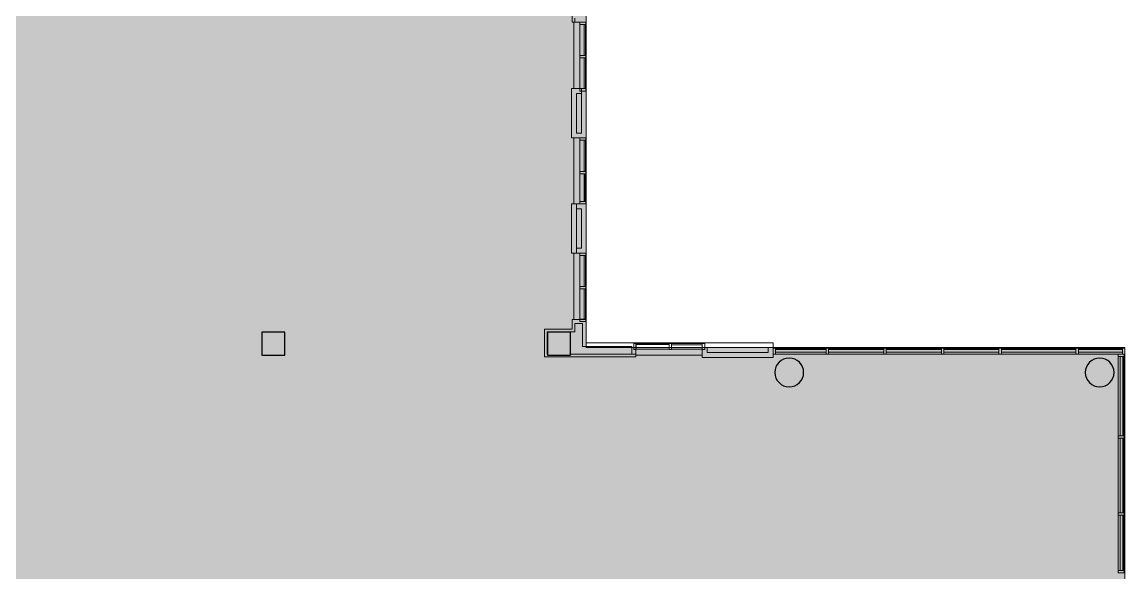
# Model space of a CAD drawing. Header units: inches. Extents: x 45807 to 48637, y -37659 to -35436.
# Drawn here: x 47488 to 48637, y -36668 to -36094 of the extents above; entities that cross this region are included whole.
import ezdxf

# ---------------------------------------------------------------- set-up
doc = ezdxf.new("R2010")
doc.units = ezdxf.units.IN
doc.header["$MEASUREMENT"] = 0
for name, color, linetype, lineweight in [('A-DETL-GENF', 92, 'Continuous', 9), ('A-DETL-THIN', 151, 'Continuous', 9), ('A-GLAZ-CURT', 52, 'Continuous', 9), ('A-GLAZ-CWMG', 51, 'Continuous', 9), ('A-WALL', 113, 'Continuous', 9), ('I-WALL', 2, 'Continuous', 9), ('S-COLS', 52, 'Continuous', 9)]:
    doc.layers.add(name, color=color, linetype=linetype, lineweight=lineweight)

# ---------------------------------------------------------------- blocks, each defined once
blk = doc.blocks.new('Concrete-Rectangular-Column - 24 x 24-V12-FIRST FLOOR DEMOLITION')
at = {"layer": 'S-COLS', "lineweight": 30}
for p, q in [((12, 12), (-12, 12)), ((-12, 12), (-12, -12)), ((12, -12), (12, 12)), ((-12, -12), (12, -12))]:
    blk.add_line(p, q, dxfattribs=at)
blk = doc.blocks.new('Concrete-Round-Column - 30_-4805940-FIRST FLOOR DEMOLITION')
at = {"layer": 'S-COLS', "lineweight": 30}
for start, end in [(360, 180), (180, 360)]:
    blk.add_arc((0, 0), 15, start, end, dxfattribs=at)
blk = doc.blocks.new('System Panel - Glazed-4830200-FIRST FLOOR DEMOLITION')
at = {"layer": 'A-GLAZ-CURT', "lineweight": 13}
for p, q in [((16, -0.7), (-16, -0.7)), ((-16, -0.7), (-16, -1.8)), ((-16, -1.8), (16, -1.8)), ((16, -1.8), (16, -0.7))]:
    blk.add_line(p, q, dxfattribs=at)
blk = doc.blocks.new('Rectangular Mullion - 2_5_ x 5_ rectangular 2-4830198-FIRST FLOOR DEMOLITION')
at = {"layer": 'A-GLAZ-CWMG'}
for p, q in [((46011.8, -35437.5), (46043.8, -35437.5)), ((46011.8, -35443.7), (46043.8, -35443.7))]:
    blk.add_line(p, q, dxfattribs=at)
blk = doc.blocks.new('Rectangular Mullion - 2_5_ x 5_ rectangular 2-V19-FIRST FLOOR DEMOLITION')
at = {"layer": 'A-GLAZ-CWMG', "lineweight": 20}
for p, q in [((-2.5, 2.125), (0, 2.125)), ((-2.5, -4.125), (-2.5, 2.125)), ((0, 2.125), (0, -4.125)), ((0, -4.125), (-2.5, -4.125))]:
    blk.add_line(p, q, dxfattribs=at)
blk = doc.blocks.new('Rectangular Mullion - 2_5_ x 5_ rectangular 2-V20-FIRST FLOOR DEMOLITION')
at = {"layer": 'A-GLAZ-CWMG', "lineweight": 20}
for p, q in [((0, 2.125), (-2.5, 2.125)), ((-2.5, 2.125), (-2.5, -4.125)), ((0, -4.125), (0, 2.125)), ((-2.5, -4.125), (0, -4.125))]:
    blk.add_line(p, q, dxfattribs=at)
blk = doc.blocks.new('System Panel - Glazed-4831179-FIRST FLOOR DEMOLITION')
at = {"layer": 'A-GLAZ-CURT', "lineweight": 13}
for p, q in [((16.2, -0.7), (-16.2, -0.7)), ((-16.2, -0.7), (-16.2, -1.8)), ((-16.2, -1.8), (16.2, -1.8)), ((16.2, -1.8), (16.2, -0.7))]:
    blk.add_line(p, q, dxfattribs=at)
blk = doc.blocks.new('Rectangular Mullion - 2_5_ x 5_ rectangular 2-4831178-FIRST FLOOR DEMOLITION')
at = {"layer": 'A-GLAZ-CWMG'}
for p, q in [((48068.6, -35617), (48068.6, -35649.3)), ((48074.8, -35617), (48074.8, -35649.3))]:
    blk.add_line(p, q, dxfattribs=at)
blk = doc.blocks.new('Rectangular Mullion - 2_5_ x 5_ rectangular 2-V21-FIRST FLOOR DEMOLITION')
at = {"layer": 'A-GLAZ-CWMG', "lineweight": 20}
for p, q in [((-2.25, 2.125), (0.25, 2.125)), ((-2.25, -4.125), (-2.25, 2.125)), ((0.25, 2.125), (0.25, -4.125)), ((0.25, -4.125), (-2.25, -4.125))]:
    blk.add_line(p, q, dxfattribs=at)
blk = doc.blocks.new('System Panel - Glazed-4831256-FIRST FLOOR DEMOLITION')
at = {"layer": 'A-GLAZ-CURT', "lineweight": 13}
for p, q in [((14.5, -0.7), (-14.5, -0.7)), ((-14.5, -0.7), (-14.5, -1.7)), ((-14.5, -1.7), (14.5, -1.7)), ((14.5, -1.7), (14.5, -0.7))]:
    blk.add_line(p, q, dxfattribs=at)
blk = doc.blocks.new('Rectangular Mullion - 2_5_ x 5_ rectangular 2-4831254-FIRST FLOOR DEMOLITION')
at = {"layer": 'A-GLAZ-CWMG'}
for p, q in [((48068.6, -35891.8), (48068.6, -35920.7)), ((48074.8, -35891.8), (48074.8, -35920.7))]:
    blk.add_line(p, q, dxfattribs=at)
blk = doc.blocks.new('System Panel - Glazed-4831280-FIRST FLOOR DEMOLITION')
at = {"layer": 'A-GLAZ-CURT', "lineweight": 13}
for p, q in [((15.8, -0.7), (-15.8, -0.7)), ((-15.8, -0.7), (-15.8, -1.8)), ((-15.8, -1.8), (15.8, -1.8)), ((15.8, -1.8), (15.8, -0.7))]:
    blk.add_line(p, q, dxfattribs=at)
blk = doc.blocks.new('Rectangular Mullion - 2_5_ x 5_ rectangular 2-4831278-FIRST FLOOR DEMOLITION')
at = {"layer": 'A-GLAZ-CWMG'}
for p, q in [((48068.6, -36011.8), (48068.6, -36043.3)), ((48074.8, -36011.8), (48074.8, -36043.3))]:
    blk.add_line(p, q, dxfattribs=at)
blk = doc.blocks.new('System Panel - Glazed-V22-FIRST FLOOR DEMOLITION')
at = {"layer": 'A-GLAZ-CURT', "lineweight": 13}
for p, q in [((16, -0.7), (-16, -0.7)), ((-16, -0.7), (-16, -1.8)), ((-16, -1.8), (16, -1.8)), ((16, -1.8), (16, -0.7))]:
    blk.add_line(p, q, dxfattribs=at)
blk = doc.blocks.new('Rectangular Mullion - 2_5_ x 5_ rectangular 2-V23-FIRST FLOOR DEMOLITION')
at = {"layer": 'A-GLAZ-CWMG'}
for p, q in [((48164.3, -36428.5), (48196.3, -36428.5)), ((48164.3, -36434.7), (48196.3, -36434.7))]:
    blk.add_line(p, q, dxfattribs=at)
blk = doc.blocks.new('Rectangular Mullion - 2_5_ x 5_ rectangular 2-4798530-FIRST FLOOR DEMOLITION')
at = {"layer": 'A-GLAZ-CWMG', "lineweight": 20}
for p, q in [((-2.5, 2.125), (0, 2.125)), ((-2.5, -4.125), (-2.5, 2.125)), ((0, 2.125), (0, -4.125)), ((0, -4.125), (-2.5, -4.125))]:
    blk.add_line(p, q, dxfattribs=at)
blk = doc.blocks.new('System Panel - Glazed-4831435-FIRST FLOOR DEMOLITION')
at = {"layer": 'A-GLAZ-CURT', "lineweight": 13}
for p, q in [((17.2, -0.8), (-17.2, -0.8)), ((-17.2, -0.8), (-17.2, -1.8)), ((-17.2, -1.8), (17.2, -1.8)), ((17.2, -1.8), (17.2, -0.8))]:
    blk.add_line(p, q, dxfattribs=at)
blk = doc.blocks.new('Rectangular Mullion - 2_5_ x 5_ rectangular 2-V24-FIRST FLOOR DEMOLITION')
at = {"layer": 'A-GLAZ-CWMG'}
for p, q in [((48127.4, -36428.8), (48127.4, -36428.5)), ((48127.4, -36428.5), (48161.8, -36428.5)), ((48127.4, -36434.7), (48127.4, -36429.8)), ((48127.4, -36434.7), (48161.8, -36434.7))]:
    blk.add_line(p, q, dxfattribs=at)
blk = doc.blocks.new('Rectangular Mullion - 2_5_ x 5_ rectangular 2-4799328-FIRST FLOOR DEMOLITION')
at = {"layer": 'A-GLAZ-CWMG', "lineweight": 20}
for p, q in [((-2.25, 2.125), (0.25, 2.125)), ((-2.25, -4.125), (-2.25, 2.125)), ((0.25, 2.125), (0.25, -4.125)), ((0.25, -4.125), (-2.25, -4.125))]:
    blk.add_line(p, q, dxfattribs=at)
blk = doc.blocks.new('Rectangular Mullion - 2_5_ x 5_ rectangular 2-4833794-FIRST FLOOR DEMOLITION')
at = {"layer": 'A-GLAZ-CWMG'}
for p, q in [((48629.6, -36524.8), (48629.6, -36442.1)), ((48635.8, -36524.8), (48635.8, -36442.1))]:
    blk.add_line(p, q, dxfattribs=at)
blk = doc.blocks.new('Rectangular Mullion - 2_5_ x 5_ rectangular 2-4833024-FIRST FLOOR DEMOLITION')
at = {"layer": 'A-GLAZ-CWMG', "lineweight": 20}
for p, q in [((0, 4.125), (-2.5, 4.125)), ((-2.5, 4.125), (-2.5, -2.125)), ((0, -2.125), (0, 4.125)), ((-2.5, -2.125), (0, -2.125))]:
    blk.add_line(p, q, dxfattribs=at)
blk = doc.blocks.new('System Panel - Glazed-4833798-FIRST FLOOR DEMOLITION')
at = {"layer": 'A-GLAZ-CURT', "lineweight": 13}
for p, q in [((41.375, 1.75), (-41.375, 1.75)), ((-41.375, 1.75), (-41.375, 0.75)), ((-41.375, 0.75), (41.375, 0.75)), ((41.375, 0.75), (41.375, 1.75))]:
    blk.add_line(p, q, dxfattribs=at)
blk = doc.blocks.new('Rectangular Mullion - 2_5_ x 5_ rectangular 3-4833795-FIRST FLOOR DEMOLITION')
at = {"layer": 'A-GLAZ-CWMG'}
for p, q in [((48631.7, -36524.8), (48631.7, -36442.1)), ((48635.7, -36442.1), (48635.7, -36524.8))]:
    blk.add_line(p, q, dxfattribs=at)
blk = doc.blocks.new('Rectangular Mullion - 2_5_ x 5_ rectangular 2-4833021-FIRST FLOOR DEMOLITION')
at = {"layer": 'A-GLAZ-CWMG', "lineweight": 20}
for p, q in [((-2.25, 4.125), (0.25, 4.125)), ((-2.25, -2.125), (-2.25, 4.125)), ((0.25, 4.125), (0.25, -2.125)), ((0.25, -2.125), (-2.25, -2.125))]:
    blk.add_line(p, q, dxfattribs=at)
blk = doc.blocks.new('System Panel - Glazed-4833232-FIRST FLOOR DEMOLITION')
at = {"layer": 'A-GLAZ-CURT', "lineweight": 13}
for p, q in [((28.75, 1.75), (-28.75, 1.75)), ((-28.75, 1.75), (-28.75, 0.75)), ((-28.75, 0.75), (28.75, 0.75)), ((28.75, 0.75), (28.75, 1.75))]:
    blk.add_line(p, q, dxfattribs=at)
blk = doc.blocks.new('Rectangular Mullion - 2_5_ x 5_ rectangular 2-4833226-FIRST FLOOR DEMOLITION')
at = {"layer": 'A-GLAZ-CWMG'}
for p, q in [((48250.2, -37078.1), (48250.2, -37020.6)), ((48256.4, -37078.1), (48256.4, -37020.6))]:
    blk.add_line(p, q, dxfattribs=at)
blk = doc.blocks.new('Rectangular Mullion - 2_5_ x 5_ rectangular 3-4833227-FIRST FLOOR DEMOLITION')
at = {"layer": 'A-GLAZ-CWMG'}
for p, q in [((48252.3, -37078.1), (48252.3, -37020.6)), ((48256.3, -37020.6), (48256.3, -37078.1))]:
    blk.add_line(p, q, dxfattribs=at)
blk = doc.blocks.new('System Panel - Glazed-4833234-FIRST FLOOR DEMOLITION')
at = {"layer": 'A-GLAZ-CURT', "lineweight": 13}
for p, q in [((38.875, 1.75), (-38.875, 1.75)), ((-38.875, 1.75), (-38.875, 0.75)), ((-38.875, 0.75), (38.875, 0.75)), ((38.875, 0.75), (38.875, 1.75))]:
    blk.add_line(p, q, dxfattribs=at)
blk = doc.blocks.new('Rectangular Mullion - 2_5_ x 5_ rectangular 2-4833229-FIRST FLOOR DEMOLITION')
at = {"layer": 'A-GLAZ-CWMG'}
for p, q in [((48250.2, -37018.1), (48250.2, -36940.3)), ((48256.4, -37018.1), (48256.4, -36940.3))]:
    blk.add_line(p, q, dxfattribs=at)
blk = doc.blocks.new('Rectangular Mullion - 2_5_ x 5_ rectangular 3-4833230-FIRST FLOOR DEMOLITION')
at = {"layer": 'A-GLAZ-CWMG'}
for p, q in [((48252.3, -37018.1), (48252.3, -36940.3)), ((48256.3, -36940.3), (48256.3, -37018.1))]:
    blk.add_line(p, q, dxfattribs=at)
blk = doc.blocks.new('Rectangular Mullion - 2_5_ x 5_ rectangular 2-4833892-FIRST FLOOR DEMOLITION')
at = {"layer": 'A-GLAZ-CWMG'}
for p, q in [((48588.2, -36433.3), (48634.2, -36433.3)), ((48588.2, -36439.6), (48629.6, -36439.6))]:
    blk.add_line(p, q, dxfattribs=at)
blk = doc.blocks.new('Rectangular Mullion - 2_5_ x 5_ rectangular 2-4793464-FIRST FLOOR DEMOLITION')
at = {"layer": 'A-GLAZ-CWMG', "lineweight": 20}
for p, q in [((0, 2.125), (-2.5, 2.125)), ((-2.5, 2.125), (-2.5, -4.125)), ((0, -4.125), (0, 2.125)), ((-2.5, -4.125), (0, -4.125))]:
    blk.add_line(p, q, dxfattribs=at)
blk = doc.blocks.new('System Panel - Glazed-4833902-FIRST FLOOR DEMOLITION')
at = {"layer": 'A-GLAZ-CURT', "lineweight": 13}
for p, q in [((23, -0.75), (-23, -0.75)), ((-23, -0.75), (-23, -1.75)), ((-23, -1.75), (23, -1.75)), ((23, -1.75), (23, -0.75))]:
    blk.add_line(p, q, dxfattribs=at)
blk = doc.blocks.new('Rectangular Mullion - 2_5_ x 5_ rectangular 2-V13-FIRST FLOOR DEMOLITION')
at = {"layer": 'A-GLAZ-CWMG', "lineweight": 20}
for p, q in [((-2.5, 2.125), (0, 2.125)), ((-2.5, -4.125), (-2.5, 2.125)), ((0, 2.125), (0, -4.125)), ((0, -4.125), (-2.5, -4.125))]:
    blk.add_line(p, q, dxfattribs=at)
blk = doc.blocks.new('Rectangular Mullion - 2_5_ x 5_ rectangular 3-4833893-FIRST FLOOR DEMOLITION')
at = {"layer": 'A-GLAZ-CWMG'}
for p, q in [((48588.2, -36433.5), (48634.2, -36433.5)), ((48634.2, -36437.5), (48588.2, -36437.5))]:
    blk.add_line(p, q, dxfattribs=at)
blk = doc.blocks.new('System Panel - Glazed-4795486-FIRST FLOOR DEMOLITION')
at = {"layer": 'A-GLAZ-CURT', "lineweight": 13}
for p, q in [((28.8, -0.7), (-28.8, -0.7)), ((-28.8, -0.7), (-28.8, -1.8)), ((-28.8, -1.8), (28.8, -1.8)), ((28.8, -1.8), (28.8, -0.7))]:
    blk.add_line(p, q, dxfattribs=at)
blk = doc.blocks.new('Rectangular Mullion - 2_5_ x 5_ rectangular 2-4795517-FIRST FLOOR DEMOLITION')
at = {"layer": 'A-GLAZ-CWMG'}
for p, q in [((46967.7, -37042.1), (46910.2, -37042.1)), ((46967.7, -37048.3), (46910.2, -37048.3))]:
    blk.add_line(p, q, dxfattribs=at)
blk = doc.blocks.new('Rectangular Mullion - 2_5_ x 5_ rectangular 3-4795518-FIRST FLOOR DEMOLITION')
at = {"layer": 'A-GLAZ-CWMG'}
for p, q in [((46910.2, -37044.2), (46967.7, -37044.2)), ((46967.7, -37048.2), (46910.2, -37048.2))]:
    blk.add_line(p, q, dxfattribs=at)
blk = doc.blocks.new('System Panel - Glazed-4833957-FIRST FLOOR DEMOLITION')
at = {"layer": 'A-GLAZ-CURT', "lineweight": 13}
for p, q in [((26.4, -0.7), (-26.4, -0.7)), ((-26.4, -0.7), (-26.4, -1.8)), ((-26.4, -1.8), (26.4, -1.8)), ((26.4, -1.8), (26.4, -0.7))]:
    blk.add_line(p, q, dxfattribs=at)
blk = doc.blocks.new('Rectangular Mullion - 2_5_ x 5_ rectangular 2-4833954-FIRST FLOOR DEMOLITION')
at = {"layer": 'A-GLAZ-CWMG'}
for p, q in [((48272.6, -36433.3), (48325.4, -36433.3)), ((48272.6, -36439.6), (48325.4, -36439.6))]:
    blk.add_line(p, q, dxfattribs=at)
blk = doc.blocks.new('Rectangular Mullion - 2_5_ x 5_ rectangular 3-4833955-FIRST FLOOR DEMOLITION')
at = {"layer": 'A-GLAZ-CWMG'}
for p, q in [((48272.6, -36433.5), (48325.4, -36433.5)), ((48325.4, -36437.5), (48272.6, -36437.5))]:
    blk.add_line(p, q, dxfattribs=at)
blk = doc.blocks.new('Rectangular Mullion - 2_5_ x 5_ rectangular 2-V14-FIRST FLOOR DEMOLITION')
at = {"layer": 'A-GLAZ-CWMG', "lineweight": 20}
for p, q in [((-2.25, 2.125), (0.25, 2.125)), ((-2.25, -4.125), (-2.25, 2.125)), ((0.25, 2.125), (0.25, -4.125)), ((0.25, -4.125), (-2.25, -4.125))]:
    blk.add_line(p, q, dxfattribs=at)
blk = doc.blocks.new('System Panel - Glazed-4833904-FIRST FLOOR DEMOLITION')
at = {"layer": 'A-GLAZ-CURT', "lineweight": 13}
for p, q in [((28.75, -0.75), (-28.75, -0.75)), ((-28.75, -0.75), (-28.75, -1.75)), ((-28.75, -1.75), (28.75, -1.75)), ((28.75, -1.75), (28.75, -0.75))]:
    blk.add_line(p, q, dxfattribs=at)
blk = doc.blocks.new('Rectangular Mullion - 2_5_ x 5_ rectangular 2-4833895-FIRST FLOOR DEMOLITION')
at = {"layer": 'A-GLAZ-CWMG'}
for p, q in [((48447.9, -36433.3), (48505.4, -36433.3)), ((48447.9, -36439.6), (48505.4, -36439.6))]:
    blk.add_line(p, q, dxfattribs=at)
blk = doc.blocks.new('Rectangular Mullion - 2_5_ x 5_ rectangular 3-4833896-FIRST FLOOR DEMOLITION')
at = {"layer": 'A-GLAZ-CWMG'}
for p, q in [((48447.9, -36433.5), (48505.4, -36433.5)), ((48505.4, -36437.5), (48447.9, -36437.5))]:
    blk.add_line(p, q, dxfattribs=at)
blk = doc.blocks.new('System Panel - Glazed-4833906-FIRST FLOOR DEMOLITION')
at = {"layer": 'A-GLAZ-CURT', "lineweight": 13}
for p, q in [((38.875, -0.75), (-38.875, -0.75)), ((-38.875, -0.75), (-38.875, -1.75)), ((-38.875, -1.75), (38.875, -1.75)), ((38.875, -1.75), (38.875, -0.75))]:
    blk.add_line(p, q, dxfattribs=at)
blk = doc.blocks.new('Rectangular Mullion - 2_5_ x 5_ rectangular 2-4833898-FIRST FLOOR DEMOLITION')
at = {"layer": 'A-GLAZ-CWMG'}
for p, q in [((48507.9, -36433.3), (48585.7, -36433.3)), ((48507.9, -36439.6), (48585.7, -36439.6))]:
    blk.add_line(p, q, dxfattribs=at)
blk = doc.blocks.new('Rectangular Mullion - 2_5_ x 5_ rectangular 3-4833899-FIRST FLOOR DEMOLITION')
at = {"layer": 'A-GLAZ-CWMG'}
for p, q in [((48507.9, -36433.5), (48585.7, -36433.5)), ((48585.7, -36437.5), (48507.9, -36437.5))]:
    blk.add_line(p, q, dxfattribs=at)

msp = doc.modelspace()

# ---------------------------------------------------------------- hatches: boundary and pattern name
at = {"layer": 'A-DETL-GENF'}
h = msp.add_hatch(color=9, dxfattribs=at)
h.paths.add_polyline_path([(48135.4, -37658.8), (48135.4, -37255.8), (48256.4, -37255.8), (48256.4, -36855.8), (48636.4, -36855.8), (48636.4, -36432.8), (48075.4, -36432.8), (48075.4, -35435.8), (45807.4, -35435.8), (45807.4, -36911.1), (46010.1, -36911.1), (46010.1, -36715.5), (46346.4, -36715.5), (46346.4, -36862), (46862.1, -36862), (46862.1, -37049.3), (46569.9, -37049.3), (46569.9, -37658.8), (48134.4, -37658.8)], flags=0)
h.paths.add_polyline_path([(46426.1, -36636.5), (46426.1, -36636.5), (46425.7, -36636.3)], flags=0)
h.paths.add_polyline_path([(46424.2, -36620.6), (46424.2, -36620.6), (46424.3, -36620.5)], flags=0)
h.paths.add_polyline_path([(46426.1, -36600.5), (46426.1, -36600.5), (46425.2, -36599.9)], flags=0)
h.paths.add_polyline_path([(46424.2, -36584.6), (46424.2, -36584.6), (46424.3, -36584.5)], flags=0)
h.paths.add_polyline_path([(46747.5, -36560.8), (46747.5, -36560.8), (46747.5, -36546.8)], flags=0)
h.paths.add_polyline_path([(46747.5, -36575.2), (46747.5, -36575.2), (46747.5, -36560.8)], flags=0)
h.paths.add_polyline_path([(46749.6, -36574.7), (46749.6, -36574.7), (46750, -36574.7)], flags=0)
h.paths.add_polyline_path([(46433.9, -36566.6), (46433.9, -36566.6), (46433.9, -36564.8)], flags=0)
h.paths.add_polyline_path([(46426.1, -36564.5), (46426.1, -36564.5), (46425.2, -36563.9)], flags=0)
h.paths.add_polyline_path([(46424.2, -36548.6), (46424.2, -36548.6), (46424.3, -36548.5)], flags=0)
h.paths.add_polyline_path([(46749.6, -36538.7), (46749.6, -36538.7), (46750, -36538.7)], flags=0)
h.paths.add_polyline_path([(46426.1, -36528.5), (46426.1, -36528.5), (46425.2, -36527.9)], flags=0)
h.paths.add_polyline_path([(46747.5, -36517.7), (46747.5, -36517.7), (46747.5, -36514.3)], flags=0)
h.paths.add_polyline_path([(46424.2, -36512.6), (46424.2, -36512.6), (46424.3, -36512.5)], flags=0)
h.paths.add_polyline_path([(46749.6, -36502.7), (46749.6, -36502.7), (46750, -36502.7)], flags=0)
h.paths.add_polyline_path([(46426.1, -36492.5), (46426.1, -36492.5), (46425.2, -36491.9)], flags=0)
h.paths.add_polyline_path([(46747.5, -36474.7), (46747.5, -36474.7), (46747.5, -36473.5)], flags=0)
h.paths.add_polyline_path([(46747.5, -36489), (46747.5, -36489), (46747.5, -36478.3)], flags=0)
h.paths.add_polyline_path([(46749.6, -36466.7), (46749.6, -36466.7), (46750, -36466.7)], flags=0)

# ---------------------------------------------------------------- linework, layer by layer
at = {"layer": 'A-DETL-THIN'}
for p, q in [((48075.4, -36432.8), (48075.4, -35435.8)), ((48636.4, -36432.8), (48075.4, -36432.8)), ((48636.4, -36855.8), (48636.4, -36432.8))]:
    msp.add_line(p, q, dxfattribs=at)
at = {"layer": 'A-WALL'}
for p, q in [((48062.4, -36163.2), (48062.4, -36093.8)), ((48075.4, -36093.8), (48075.4, -36163.2)), ((48062.4, -36283.2), (48062.4, -36214.5)), ((48075.4, -36214.5), (48075.4, -36283.2)), ((48062.4, -36403.8), (48062.4, -36334.5)), ((48075.4, -36334.5), (48075.4, -36403.8)), ((48126.9, -36427.8), (48196.3, -36427.8)), ((48196.3, -36440.8), (48126.9, -36440.8))]:
    msp.add_line(p, q, dxfattribs=at)
at = {"layer": 'A-WALL', "lineweight": 13}
for p, q in [((48063.4, -36093.8), (48063.4, -36089.8)), ((48070.4, -36163.2), (48070.4, -36168.2)), ((48065.2, -36288.2), (48065.2, -36283.2)), ((48065.2, -36334.5), (48065.2, -36329.5)), ((48196.3, -36432.8), (48201.3, -36432.8)), ((48126.9, -36439.8), (48122.9, -36439.8))]:
    msp.add_line(p, q, dxfattribs=at)
at = {"layer": 'I-WALL', "lineweight": 13}
for p, q in [((48075.4, -36093.8), (48075.4, -36043.8)), ((48060.7, -36084), (48060.7, -36093.8)), ((48060.7, -36093.8), (48075.4, -36093.8)), ((48075.4, -36163.2), (48060.2, -36163.2)), ((48060.2, -36163.2), (48060.2, -36214.5)), ((48065.2, -36168.2), (48070.4, -36168.2)), ((48065.2, -36209.5), (48065.2, -36168.2)), ((48070.4, -36168.2), (48070.4, -36209.5)), ((48075.4, -36214.5), (48075.4, -36163.2)), ((48060.2, -36214.5), (48075.4, -36214.5)), ((48070.4, -36209.5), (48065.2, -36209.5)), ((48060.2, -36283.2), (48060.2, -36334.5)), ((48075.4, -36283.2), (48060.2, -36283.2)), ((48065.2, -36329.5), (48065.2, -36288.2)), ((48065.2, -36288.2), (48070.4, -36288.2)), ((48070.4, -36288.2), (48070.4, -36329.5)), ((48075.4, -36334.5), (48075.4, -36283.2)), ((48060.2, -36334.5), (48075.4, -36334.5)), ((48070.4, -36329.5), (48065.2, -36329.5)), ((48060.7, -36403.8), (48060.7, -36413.7)), ((48075.4, -36403.8), (48060.7, -36403.8)), ((48075.4, -36427.8), (48075.4, -36403.8)), ((48060.7, -36413.7), (48031.8, -36413.7)), ((48031.8, -36413.7), (48031.8, -36442.6)), ((48063.4, -36416.5), (48063.4, -36407.8)), ((48063.4, -36407.8), (48071.4, -36407.8)), ((48071.4, -36407.8), (48071.4, -36431.8)), ((48034.6, -36416.5), (48063.4, -36416.5)), ((48034.6, -36439.8), (48034.6, -36416.5)), ((48071.4, -36431.8), (48122.9, -36431.8)), ((48126.9, -36427.8), (48075.4, -36427.8)), ((48122.9, -36431.8), (48122.9, -36439.8)), ((48126.9, -36442.6), (48126.9, -36427.8)), ((48270.1, -36427.8), (48196.3, -36427.8)), ((48196.3, -36427.8), (48196.3, -36443.1)), ((48201.3, -36432.8), (48265.1, -36432.8)), ((48201.3, -36438.1), (48201.3, -36432.8)), ((48265.1, -36438.1), (48201.3, -36438.1)), ((48265.1, -36432.8), (48265.1, -36438.1)), ((48270.1, -36443.1), (48270.1, -36427.8)), ((48031.8, -36442.6), (48126.9, -36442.6)), ((48034.9, -36439.8), (48034.6, -36439.8)), ((48122.9, -36439.8), (48058.9, -36439.8)), ((48196.3, -36443.1), (48270.1, -36443.1))]:
    msp.add_line(p, q, dxfattribs=at)

# ---------------------------------------------------------------- block references
at = {"layer": 'A-GLAZ-CURT'}
for name, p, rotation in [('System Panel - Glazed-4831179-FIRST FLOOR DEMOLITION', (48072.7, -36112.5), 89.99999999999842), ('System Panel - Glazed-4830200-FIRST FLOOR DEMOLITION', (48072.7, -36147.2), 89.99999999999842), ('System Panel - Glazed-4831179-FIRST FLOOR DEMOLITION', (48072.7, -36233.1), 89.99999999999842), ('System Panel - Glazed-4831256-FIRST FLOOR DEMOLITION', (48072.7, -36266.3), 89.99999999999842), ('System Panel - Glazed-4831179-FIRST FLOOR DEMOLITION', (48072.7, -36353.1), 89.99999999999842), ('System Panel - Glazed-4831280-FIRST FLOOR DEMOLITION', (48072.7, -36387.6), 89.99999999999842), ('System Panel - Glazed-4831435-FIRST FLOOR DEMOLITION', (48144.6, -36430.6), 180), ('System Panel - Glazed-V22-FIRST FLOOR DEMOLITION', (48180.3, -36430.6), 180), ('System Panel - Glazed-4833957-FIRST FLOOR DEMOLITION', (48299, -36435.5), 180), ('System Panel - Glazed-4795486-FIRST FLOOR DEMOLITION', (48356.6, -36435.5), 180), ('System Panel - Glazed-4795486-FIRST FLOOR DEMOLITION', (48416.7, -36435.5), 180), ('System Panel - Glazed-4833904-FIRST FLOOR DEMOLITION', (48476.7, -36435.5), 180), ('System Panel - Glazed-4833906-FIRST FLOOR DEMOLITION', (48546.8, -36435.5), 180), ('System Panel - Glazed-4833902-FIRST FLOOR DEMOLITION', (48611.2, -36435.5), 180), ('System Panel - Glazed-4833798-FIRST FLOOR DEMOLITION', (48633.7, -36483.5), 270), ('System Panel - Glazed-4833234-FIRST FLOOR DEMOLITION', (48633.7, -36566.2), 270), ('System Panel - Glazed-4833232-FIRST FLOOR DEMOLITION', (48633.7, -36636.3), 270)]:
    msp.add_blockref(name, p, dxfattribs=dict(at, rotation=rotation))
at = {"layer": 'A-GLAZ-CWMG', "extrusion": (0, 0, -1)}
for name, p, rotation in [('Rectangular Mullion - 2_5_ x 5_ rectangular 2-V19-FIRST FLOOR DEMOLITION', (-48072.7, -36093.8), 90.00000000000156), ('Rectangular Mullion - 2_5_ x 5_ rectangular 2-V21-FIRST FLOOR DEMOLITION', (-48072.7, -36128.9), 90.00000000000156), ('Rectangular Mullion - 2_5_ x 5_ rectangular 2-V19-FIRST FLOOR DEMOLITION', (-48072.7, -36214.5), 90.00000000000156), ('Rectangular Mullion - 2_5_ x 5_ rectangular 2-V21-FIRST FLOOR DEMOLITION', (-48072.7, -36249.6), 90.00000000000156), ('Rectangular Mullion - 2_5_ x 5_ rectangular 2-V19-FIRST FLOOR DEMOLITION', (-48072.7, -36334.5), 90.00000000000156), ('Rectangular Mullion - 2_5_ x 5_ rectangular 2-V21-FIRST FLOOR DEMOLITION', (-48072.7, -36369.6), 90.00000000000156), ('Rectangular Mullion - 2_5_ x 5_ rectangular 2-4833021-FIRST FLOOR DEMOLITION', (-48633.7, -36527.1), 270), ('Rectangular Mullion - 2_5_ x 5_ rectangular 2-4833021-FIRST FLOOR DEMOLITION', (-48633.7, -36607.3), 270), ('Rectangular Mullion - 2_5_ x 5_ rectangular 2-4833021-FIRST FLOOR DEMOLITION', (-48633.7, -36667.3), 270)]:
    msp.add_blockref(name, p, dxfattribs=dict(at, rotation=rotation))
at = {"layer": 'A-GLAZ-CWMG'}
for name, p in [('Rectangular Mullion - 2_5_ x 5_ rectangular 2-4831178-FIRST FLOOR DEMOLITION', (0, -479.4)), ('Rectangular Mullion - 2_5_ x 5_ rectangular 2-4831178-FIRST FLOOR DEMOLITION', (0, -600)), ('Rectangular Mullion - 2_5_ x 5_ rectangular 2-4831254-FIRST FLOOR DEMOLITION', (0, -360)), ('Rectangular Mullion - 2_5_ x 5_ rectangular 2-4831178-FIRST FLOOR DEMOLITION', (0, -720)), ('Rectangular Mullion - 2_5_ x 5_ rectangular 2-4831278-FIRST FLOOR DEMOLITION', (0, -360)), ('Rectangular Mullion - 2_5_ x 5_ rectangular 2-V24-FIRST FLOOR DEMOLITION', (0, 0)), ('Rectangular Mullion - 2_5_ x 5_ rectangular 2-V23-FIRST FLOOR DEMOLITION', (0, 0)), ('Rectangular Mullion - 2_5_ x 5_ rectangular 2-V20-FIRST FLOOR DEMOLITION', (48198.8, -36430.6)), ('Rectangular Mullion - 2_5_ x 5_ rectangular 2-4833954-FIRST FLOOR DEMOLITION', (0, 0)), ('Rectangular Mullion - 2_5_ x 5_ rectangular 3-4833955-FIRST FLOOR DEMOLITION', (0, 0)), ('Rectangular Mullion - 2_5_ x 5_ rectangular 2-4833895-FIRST FLOOR DEMOLITION', (0, 0)), ('Rectangular Mullion - 2_5_ x 5_ rectangular 3-4833896-FIRST FLOOR DEMOLITION', (0, 0)), ('Rectangular Mullion - 2_5_ x 5_ rectangular 2-4833898-FIRST FLOOR DEMOLITION', (0, 0)), ('Rectangular Mullion - 2_5_ x 5_ rectangular 3-4833899-FIRST FLOOR DEMOLITION', (0, 0)), ('Rectangular Mullion - 2_5_ x 5_ rectangular 2-4833892-FIRST FLOOR DEMOLITION', (0, 0)), ('Rectangular Mullion - 2_5_ x 5_ rectangular 3-4833893-FIRST FLOOR DEMOLITION', (0, 0)), ('Rectangular Mullion - 2_5_ x 5_ rectangular 2-4793464-FIRST FLOOR DEMOLITION', (48636.7, -36435.5)), ('Rectangular Mullion - 2_5_ x 5_ rectangular 2-4833794-FIRST FLOOR DEMOLITION', (0, 0)), ('Rectangular Mullion - 2_5_ x 5_ rectangular 3-4833795-FIRST FLOOR DEMOLITION', (0, 0)), ('Rectangular Mullion - 2_5_ x 5_ rectangular 2-4833229-FIRST FLOOR DEMOLITION', (379.4, 413)), ('Rectangular Mullion - 2_5_ x 5_ rectangular 3-4833230-FIRST FLOOR DEMOLITION', (379.4, 413)), ('Rectangular Mullion - 2_5_ x 5_ rectangular 2-4833226-FIRST FLOOR DEMOLITION', (379.4, 413)), ('Rectangular Mullion - 2_5_ x 5_ rectangular 3-4833227-FIRST FLOOR DEMOLITION', (379.4, 413))]:
    msp.add_blockref(name, p, dxfattribs=at)
for name, p, rotation in [('Rectangular Mullion - 2_5_ x 5_ rectangular 2-4830198-FIRST FLOOR DEMOLITION', (83512.3, 9880.6), 270.0000000000085), ('Rectangular Mullion - 2_5_ x 5_ rectangular 2-V20-FIRST FLOOR DEMOLITION', (48072.7, -36165.7), 269.9999999999984), ('Rectangular Mullion - 2_5_ x 5_ rectangular 2-V20-FIRST FLOOR DEMOLITION', (48072.7, -36283.2), 269.9999999999984), ('Rectangular Mullion - 2_5_ x 5_ rectangular 2-V20-FIRST FLOOR DEMOLITION', (48072.7, -36405.8), 269.9999999999984), ('Rectangular Mullion - 2_5_ x 5_ rectangular 2-4795517-FIRST FLOOR DEMOLITION', (95295.6, -73481.7), 180), ('Rectangular Mullion - 2_5_ x 5_ rectangular 3-4795518-FIRST FLOOR DEMOLITION', (95295.6, -73481.7), 180), ('Rectangular Mullion - 2_5_ x 5_ rectangular 2-4795517-FIRST FLOOR DEMOLITION', (95355.6, -73481.7), 180), ('Rectangular Mullion - 2_5_ x 5_ rectangular 3-4795518-FIRST FLOOR DEMOLITION', (95355.6, -73481.7), 180), ('Rectangular Mullion - 2_5_ x 5_ rectangular 2-4833024-FIRST FLOOR DEMOLITION', (48633.7, -36439.6), 90.00000000000001)]:
    msp.add_blockref(name, p, dxfattribs=dict(at, rotation=rotation))
at = {"layer": 'A-GLAZ-CWMG', "extrusion": (0, 0, -1)}
for name, p in [('Rectangular Mullion - 2_5_ x 5_ rectangular 2-4798530-FIRST FLOOR DEMOLITION', (-48124.9, -36430.6)), ('Rectangular Mullion - 2_5_ x 5_ rectangular 2-4799328-FIRST FLOOR DEMOLITION', (-48162, -36430.6)), ('Rectangular Mullion - 2_5_ x 5_ rectangular 2-V13-FIRST FLOOR DEMOLITION', (-48270.1, -36435.5)), ('Rectangular Mullion - 2_5_ x 5_ rectangular 2-V14-FIRST FLOOR DEMOLITION', (-48325.6, -36435.5)), ('Rectangular Mullion - 2_5_ x 5_ rectangular 2-V14-FIRST FLOOR DEMOLITION', (-48385.6, -36435.5)), ('Rectangular Mullion - 2_5_ x 5_ rectangular 2-V14-FIRST FLOOR DEMOLITION', (-48445.7, -36435.5)), ('Rectangular Mullion - 2_5_ x 5_ rectangular 2-V14-FIRST FLOOR DEMOLITION', (-48505.7, -36435.5)), ('Rectangular Mullion - 2_5_ x 5_ rectangular 2-V14-FIRST FLOOR DEMOLITION', (-48585.9, -36435.5))]:
    msp.add_blockref(name, p, dxfattribs=at)
at = {"layer": 'S-COLS'}
for name, p in [('Concrete-Rectangular-Column - 24 x 24-V12-FIRST FLOOR DEMOLITION', (47749.4, -36428.8)), ('Concrete-Rectangular-Column - 24 x 24-V12-FIRST FLOOR DEMOLITION', (48046.9, -36428.8)), ('Concrete-Round-Column - 30_-4805940-FIRST FLOOR DEMOLITION', (48286.9, -36458.8)), ('Concrete-Round-Column - 30_-4805940-FIRST FLOOR DEMOLITION', (48610.4, -36458.8))]:
    msp.add_blockref(name, p, dxfattribs=at)

doc.saveas('drawing.dxf')
